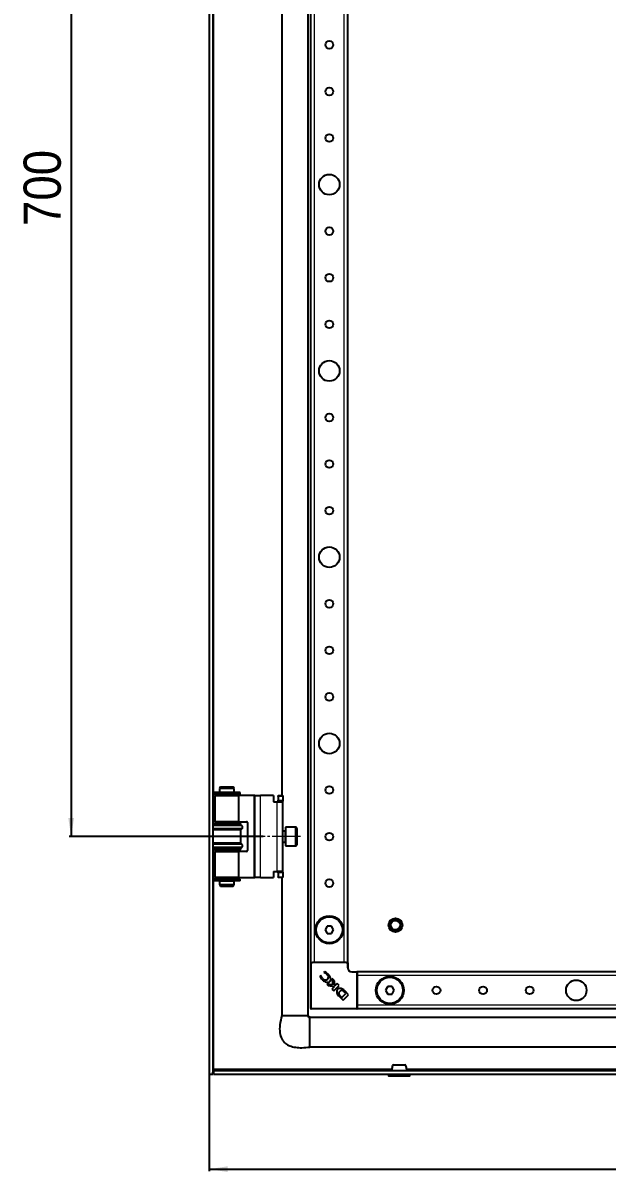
# Model space of a CAD drawing. Header units: millimetres. Extents: x -834 to 1639, y -465 to 1013.
# Drawn here: x -834 to -520, y -278 to 339 of the extents above; entities that cross this region are included whole.
import ezdxf

# ---------------------------------------------------------------- set-up
doc = ezdxf.new("R2010")
doc.units = ezdxf.units.MM
doc.linetypes.add('SLD-Осевая', pattern=[19.05, 15.24, -1.27, 1.27, -1.27])
doc.linetypes.add('SLD-Сплошная', pattern=[0])
doc.layers.add('FORMAT', color=7, linetype='SLD-Сплошная')
doc.styles.add('SLDTEXTSTYLE0', font='GOTHICI.TTF', dxfattribs={"width": 0.913})
doc.styles.add('SLDTEXTSTYLE1', font='GOTHIC.TTF', dxfattribs={"width": 0.913})
doc.dimstyles.new('SLDDIMSTYLE0', dxfattribs={"dimtxt": 20, "dimasz": 10, "dimexe": 0, "dimexo": 0.0625, "dimgap": 5, "dimtad": 2, "dimdec": 1, "dimrnd": 1e-09, "dimzin": 12, "dimdsep": 46, "dimtxsty": 'SLDTEXTSTYLE0', "dimsah": 1, "dimcen": 0.09, "dimadec": 0, "dimazin": 3, "dimtfac": 1, "dimtofl": 0, "dimtmove": 0, "dimatfit": 3, "dimfxl": 0, "dimfrac": 2, "dimtolj": 1, "dimtzin": 12, "dimarcsym": 0})

# ---------------------------------------------------------------- blocks, each defined once
blk = doc.blocks.new('_D_6')
at = {"layer": 'FORMAT'}
for p, q in [((-704.68, 602.35), (-808.73, 602.35)), ((-807.73, 602.35), (-807.73, -97.65)), ((-704.68, -97.65), (-808.73, -97.65))]:
    blk.add_line(p, q, dxfattribs=at)
for points in [[(-807.73, 602.35), (-809.27, 592.35), (-806.19, 592.35)], [(-807.73, -97.65), (-806.19, -87.65), (-809.27, -87.65)]]:
    blk.add_solid(points, dxfattribs=at)
at = {"layer": 'FORMAT', "insert": (-833.27, 230.19), "char_height": 20, "attachment_point": 1, "rotation": 90, "style": 'SLDTEXTSTYLE1'}
blk.add_mtext('700', dxfattribs=at)
blk = doc.blocks.new('_D_7')
at = {"layer": 'FORMAT'}
for p, q in [((-733.72, -225.16), (-733.72, -277.15)), ((-238.72, -225.16), (-238.72, -277.15)), ((-733.72, -276.15), (-238.72, -276.15))]:
    blk.add_line(p, q, dxfattribs=at)
for points in [[(-733.72, -276.15), (-723.72, -277.69), (-723.72, -274.61)], [(-238.72, -276.15), (-248.72, -274.61), (-248.72, -277.69)]]:
    blk.add_solid(points, dxfattribs=at)
at = {"layer": 'FORMAT', "insert": (-508.39, -250.6), "char_height": 20, "attachment_point": 1, "style": 'SLDTEXTSTYLE1'}
blk.add_mtext('495', dxfattribs=at)

msp = doc.modelspace()

# ---------------------------------------------------------------- linework, layer by layer
at = {"color": 7, "linetype": 'SLD-Сплошная', "lineweight": 25}
for p, q in [((-733.72, 729.85), (-733.72, -225.15)), ((-731.72, 729.85), (-731.72, -225.15)), ((-680.72, 698.35), (-680.72, -193.65)), ((-679.22, -165.15), (-679.22, 669.85)), ((-659.22, -165.15), (-659.22, 669.85)), ((-694.72, 580.35), (-694.72, -75.65)), ((-731.37, -73.95), (-731.37, -74.85)), ((-717.07, -73.95), (-731.37, -73.95)), ((-727.65, -70.9), (-728.22, -71.9)), ((-728.22, -71.9), (-728.22, -73.9)), ((-720.45, -71.9), (-728.22, -71.9)), ((-728.22, -73.9), (-720.45, -73.9)), ((-727.72, -73.9), (-727.72, -73.95)), ((-727.65, -70.9), (-720.99, -70.9)), ((-720.99, -70.9), (-720.8, -70.9)), ((-720.22, -71.9), (-720.8, -70.9)), ((-720.72, -73.95), (-720.72, -73.9)), ((-720.22, -71.9), (-720.45, -71.9)), ((-720.45, -73.9), (-720.22, -73.9)), ((-720.22, -73.9), (-720.22, -71.9)), ((-717.07, -74.85), (-717.07, -73.95)), ((-717.07, -74.85), (-731.37, -74.85)), ((-730.67, -75.65), (-730.67, -89.65)), ((-730.67, -75.65), (-717.77, -75.65)), ((-728.22, -74.9), (-728.22, -75.65)), ((-728.22, -74.9), (-720.45, -74.9)), ((-727.72, -74.85), (-727.72, -74.9)), ((-720.72, -74.9), (-720.72, -74.85)), ((-720.45, -74.9), (-720.22, -74.9)), ((-720.22, -75.65), (-720.22, -74.9)), ((-717.77, -89.65), (-717.77, -75.65)), ((-709.67, -75.65), (-717.77, -75.65)), ((-709.17, -75.65), (-709.67, -75.65)), ((-709.17, -75.65), (-706.17, -75.65)), ((-709.17, -119.65), (-709.17, -75.65)), ((-699.17, -75.65), (-706.17, -75.65)), ((-699.17, -75.65), (-699.17, -78.95)), ((-699.17, -78.95), (-697.17, -78.95)), ((-697.17, -78.95), (-694.17, -78.95)), ((-696.67, -75.65), (-694.17, -75.65)), ((-696.67, -76.15), (-696.67, -75.65)), ((-696.67, -76.15), (-696.67, -78.15)), ((-696.67, -78.65), (-696.67, -78.15)), ((-694.17, -78.65), (-696.67, -78.65)), ((-696.67, -78.65), (-696.67, -78.95)), ((-694.17, -75.65), (-694.17, -76.15)), ((-694.17, -76.15), (-694.17, -78.15)), ((-694.17, -78.15), (-694.17, -78.65)), ((-694.17, -78.95), (-694.17, -78.65)), ((-694.17, -116.35), (-694.17, -78.95)), ((-731.72, -90.65), (-716.72, -90.65)), ((-716.72, -91.25), (-731.72, -91.25)), ((-717.77, -89.65), (-730.67, -89.65)), ((-728.22, -89.65), (-728.22, -90.65)), ((-720.22, -90.65), (-720.22, -89.65)), ((-717.77, -89.65), (-713.67, -89.65)), ((-716.72, -91.25), (-716.72, -90.65)), ((-716.02, -91.93), (-716.72, -91.25)), ((-713.17, -90.15), (-713.17, -105.15)), ((-716.72, -94.05), (-731.72, -94.05)), ((-716.72, -94.05), (-716.02, -93.36)), ((-716.72, -101.25), (-716.72, -94.05)), ((-692.92, -94.65), (-694.17, -94.65)), ((-687.27, -92.65), (-692.67, -92.65)), ((-692.67, -92.65), (-692.67, -102.65)), ((-686.67, -93.25), (-686.67, -102.05)), ((-716.72, -101.25), (-731.72, -101.25)), ((-716.72, -104.05), (-731.72, -104.05)), ((-731.72, -104.65), (-716.72, -104.65)), ((-728.22, -104.65), (-728.22, -105.65)), ((-720.22, -105.65), (-720.22, -104.65)), ((-716.02, -101.93), (-716.72, -101.25)), ((-716.72, -104.05), (-716.02, -103.36)), ((-716.72, -104.65), (-716.72, -104.05)), ((-694.17, -100.65), (-692.92, -100.65)), ((-692.67, -102.65), (-687.27, -102.65)), ((-730.67, -105.65), (-730.67, -119.65)), ((-730.67, -105.65), (-717.77, -105.65)), ((-717.77, -119.65), (-717.77, -105.65)), ((-713.67, -105.65), (-717.77, -105.65)), ((-699.17, -116.35), (-697.17, -116.35)), ((-699.17, -116.35), (-699.17, -119.65)), ((-694.17, -116.35), (-697.17, -116.35)), ((-696.67, -116.35), (-696.67, -116.65)), ((-696.67, -116.65), (-694.17, -116.65)), ((-696.67, -117.15), (-696.67, -116.65)), ((-696.67, -117.15), (-696.67, -119.15)), ((-694.17, -116.65), (-694.17, -116.35)), ((-694.17, -116.65), (-694.17, -117.15)), ((-694.17, -117.15), (-694.17, -119.15)), ((-731.37, -120.45), (-731.37, -121.35)), ((-717.07, -120.45), (-731.37, -120.45)), ((-717.07, -121.35), (-731.37, -121.35)), ((-717.77, -119.65), (-730.67, -119.65)), ((-728.22, -119.65), (-728.22, -120.4)), ((-728.22, -120.4), (-720.45, -120.4)), ((-728.22, -121.4), (-728.22, -123.4)), ((-728.22, -121.4), (-720.45, -121.4)), ((-727.72, -120.4), (-727.72, -120.45)), ((-727.72, -121.35), (-727.72, -121.4)), ((-720.72, -120.45), (-720.72, -120.4)), ((-720.72, -121.4), (-720.72, -121.35)), ((-720.45, -120.4), (-720.22, -120.4)), ((-720.45, -121.4), (-720.22, -121.4)), ((-720.22, -120.4), (-720.22, -119.65)), ((-720.22, -123.4), (-720.22, -121.4)), ((-717.77, -119.65), (-709.67, -119.65)), ((-717.07, -121.35), (-717.07, -120.45)), ((-709.67, -119.65), (-709.17, -119.65)), ((-706.17, -119.65), (-709.17, -119.65)), ((-706.17, -119.65), (-699.17, -119.65)), ((-696.67, -119.65), (-696.67, -119.15)), ((-694.17, -119.65), (-696.67, -119.65)), ((-694.72, -119.65), (-694.72, -193.65)), ((-694.17, -119.15), (-694.17, -119.65)), ((-728.22, -123.4), (-727.65, -124.4)), ((-728.22, -123.4), (-720.22, -123.4)), ((-720.8, -124.4), (-727.65, -124.4)), ((-720.8, -124.4), (-720.22, -123.4)), ((-670.38, -145.65), (-671.53, -147.65)), ((-671.53, -147.65), (-670.38, -149.65)), ((-668.07, -145.65), (-670.38, -145.65)), ((-666.91, -147.65), (-668.07, -145.65)), ((-668.07, -149.65), (-666.91, -147.65)), ((-670.38, -149.65), (-668.07, -149.65)), ((-678.92, -165.15), (-679.22, -165.15)), ((-679.22, -189.85), (-679.22, -165.45)), ((-678.92, -165.15), (-678.28, -165.15)), ((-677.22, -165.15), (-678.28, -165.15)), ((-661.22, -165.15), (-677.22, -165.15)), ((-660.17, -165.15), (-661.22, -165.15)), ((-660.17, -165.15), (-659.52, -165.15)), ((-659.22, -165.15), (-659.52, -165.15)), ((-659.22, -165.45), (-659.22, -168.15)), ((-673.68, -172.21), (-674.37, -172.54)), ((-673.54, -172.35), (-673.68, -172.21)), ((-671.6, -170.15), (-672.11, -170.4)), ((-672.11, -170.4), (-672, -170.51)), ((-657.22, -170.15), (-654.52, -170.15)), ((-373.73, -170.15), (-654.22, -170.15)), ((-654.22, -170.15), (-654.22, -170.45)), ((-654.22, -170.45), (-654.22, -171.09)), ((-654.22, -171.09), (-654.22, -172.15)), ((-654.22, -172.15), (-654.22, -188.15)), ((-667.46, -177.25), (-670.55, -176.78)), ((-670.55, -176.78), (-669.76, -177.57)), ((-669.76, -177.57), (-666.49, -178.06)), ((-666.49, -178.06), (-667.88, -179.45)), ((-667.64, -173.77), (-667.46, -177.25)), ((-666.35, -175.06), (-667.64, -173.77)), ((-666.83, -180.5), (-663.87, -177.54)), ((-666.17, -177.72), (-666.35, -175.06)), ((-664.93, -176.48), (-666.17, -177.72)), ((-663.87, -177.54), (-664.93, -176.48)), ((-637.88, -178.15), (-639.03, -180.15)), ((-635.57, -178.15), (-637.88, -178.15)), ((-634.41, -180.15), (-635.57, -178.15)), ((-667.88, -179.45), (-666.83, -180.5)), ((-663.82, -183.51), (-661.83, -185.5)), ((-663.27, -183.26), (-662.53, -183.98)), ((-662.53, -183.98), (-660.35, -181.79)), ((-661.83, -185.5), (-658.87, -182.54)), ((-660.35, -181.79), (-661.03, -181.14)), ((-660.76, -180.65), (-660.78, -180.63)), ((-658.87, -182.54), (-660.76, -180.65)), ((-639.03, -180.15), (-637.88, -182.15)), ((-637.88, -182.15), (-635.57, -182.15)), ((-635.57, -182.15), (-634.41, -180.15)), ((-654.52, -190.15), (-678.92, -190.15)), ((-654.22, -188.15), (-654.22, -189.2)), ((-654.22, -189.2), (-654.22, -189.85)), ((-654.22, -189.85), (-654.22, -190.15)), ((-373.73, -190.15), (-654.22, -190.15)), ((-679.72, -194.65), (-373.13, -194.65)), ((-246.72, -210.65), (-679.72, -210.65)), ((-733.72, -225.15), (-731.72, -225.15)), ((-731.42, -223.15), (-731.42, -225.15)), ((-731.42, -223.15), (-241.02, -223.15)), ((-731.42, -225.15), (-241.02, -225.15)), ((-731.32, -223.15), (-731.12, -222.55)), ((-637.47, -225.15), (-637.47, -225.9)), ((-634.73, -226.15), (-637.22, -226.15)), ((-626.22, -226.15), (-634.73, -226.15)), ((-625.97, -225.9), (-625.97, -225.15))]:
    msp.add_line(p, q, dxfattribs=at)
at = {"color": 7, "linetype": 'SLD-Сплошная', "lineweight": 18}
for p, q in [((-677.22, -165.15), (-677.22, 669.85)), ((-661.22, -165.15), (-661.22, 669.85)), ((-731.12, -73.95), (-731.12, 578.65)), ((-731.12, -90.65), (-731.12, -74.85)), ((-709.67, -75.65), (-709.67, -119.65)), ((-706.17, -119.65), (-706.17, -75.65)), ((-697.17, -116.35), (-697.17, -78.95)), ((-694.17, -76.15), (-696.67, -76.15)), ((-696.67, -78.15), (-694.17, -78.15)), ((-716.02, -91.93), (-731.72, -91.93)), ((-716.02, -93.36), (-731.72, -93.36)), ((-692.92, -97.65), (-692.92, -94.65)), ((-692.92, -100.65), (-692.92, -97.65)), ((-687.27, -102.65), (-687.27, -92.65)), ((-716.02, -101.93), (-731.72, -101.93)), ((-716.02, -103.36), (-731.72, -103.36)), ((-731.12, -120.45), (-731.12, -104.65)), ((-694.17, -117.15), (-696.67, -117.15)), ((-731.12, -222.55), (-731.12, -121.35)), ((-696.67, -119.15), (-694.17, -119.15)), ((-679.22, -165.45), (-678.92, -165.45)), ((-678.92, -165.15), (-678.92, -165.45)), ((-678.92, -165.45), (-678.92, -189.85)), ((-659.52, -165.45), (-678.92, -165.45)), ((-659.52, -165.15), (-659.52, -165.45)), ((-659.52, -168.15), (-659.52, -165.45)), ((-659.52, -165.45), (-659.22, -165.45)), ((-659.22, -168.15), (-659.52, -168.15)), ((-657.22, -170.15), (-657.22, -170.45)), ((-654.52, -170.45), (-657.22, -170.45)), ((-654.52, -170.15), (-654.52, -170.45)), ((-654.52, -189.85), (-654.52, -170.45)), ((-654.52, -170.45), (-654.22, -170.45)), ((-373.73, -172.15), (-654.22, -172.15)), ((-678.92, -189.85), (-679.22, -189.85)), ((-678.92, -189.85), (-654.52, -189.85)), ((-678.92, -189.85), (-678.92, -190.15)), ((-654.52, -189.85), (-654.52, -190.15)), ((-654.52, -189.85), (-654.22, -189.85)), ((-373.73, -188.15), (-654.22, -188.15)), ((-635.69, -222.55), (-731.12, -222.55)), ((-637.47, -225.9), (-634.87, -225.9)), ((-634.87, -225.9), (-625.97, -225.9)), ((-344.69, -222.55), (-627.75, -222.55))]:
    msp.add_line(p, q, dxfattribs=at)
at = {"color": 7, "linetype": 'SLD-Сплошная', "lineweight": 25}
for centre, radius in [((-669.22, 327.35), 2.1), ((-669.22, 302.35), 2.1), ((-669.22, 277.35), 2.1), ((-669.22, 252.35), 5.5), ((-669.22, 227.35), 2.1), ((-669.22, 202.35), 2.1), ((-669.22, 177.35), 2.1), ((-669.22, 152.35), 5.5), ((-669.22, 127.35), 2.1), ((-669.22, 102.35), 2.1), ((-669.22, 77.35), 2.1), ((-669.22, 52.35), 5.5), ((-669.22, 27.35), 2.1), ((-669.22, 2.35), 2.1), ((-669.22, -22.65), 2.1), ((-669.22, -47.65), 5.5), ((-669.22, -72.65), 2.1), ((-669.22, -97.65), 2.1), ((-669.22, -122.65), 2.1), ((-669.22, -147.65), 7.5), ((-669.22, -147.65), 7), ((-633.72, -145.15), 3.75), ((-633.72, -145.15), 3), ((-633.72, -145.15), 2.5), ((-636.72, -180.15), 7.5), ((-636.72, -180.15), 7), ((-611.72, -180.15), 2.1), ((-586.72, -180.15), 2.1), ((-561.72, -180.15), 2.1), ((-536.72, -180.15), 5.5)]:
    msp.add_circle(centre, radius, dxfattribs=at)
for centre, radius, start, end in [((-716.72, -92.65), 1, 314.427, 45.573), ((-713.67, -90.15), 0.5, 0, 90), ((-692.92, -94.4), 0.25, 270, 0), ((-687.27, -93.25), 0.6, 0, 90), ((-716.72, -102.65), 1, 314.427, 45.573), ((-692.92, -100.9), 0.25, 0, 90), ((-687.27, -102.05), 0.6, 270, 0), ((-713.67, -105.15), 0.5, 270, 0), ((-678.92, -165.45), 0.3, 90, 180), ((-659.52, -165.45), 0.3, 0, 90), ((-671.63, -173.07), 1.94, 323.30966, 52.34638), ((-657.22, -168.15), 2, 180, 270), ((-654.52, -170.45), 0.3, 0, 90), ((-671.23, -172.64), 1.97, 218.45405, 305.887), ((-660.61, -179.85), 4.87, 200.34448, 228.77765), ((-658.8, -179.07), 6.12, 216.98881, 223.07444), ((-678.92, -189.85), 0.3, 180, 270), ((-654.52, -189.85), 0.3, 270, 0), ((-634.83, -220.65), 0.5, 89.96367, 164.83397), ((-628.61, -220.65), 0.5, 15.24646, 90.04596), ((-637.22, -225.9), 0.25, 180, 270), ((-626.22, -225.9), 0.25, 270, 0)]:
    msp.add_arc(centre, radius, start, end, dxfattribs=at)
at = {"color": 7, "linetype": 'SLD-Сплошная', "lineweight": 18}
msp.add_arc((-657.22, -168.15), 2.3, 180, 270, dxfattribs=at)
at = {"color": 7, "linetype": 'SLD-Сплошная', "lineweight": 25}
for points, knots in [([(-674.37, -172.54), (-674.18, -172.88), (-673.84, -173.51), (-673.36, -174.03), (-673.13, -174.28)], [0, 0, 0, 0, 0.5368, 1, 1, 1, 1]), ([(-672.77, -173.86), (-672.99, -173.6), (-673.36, -173.15), (-673.49, -172.59), (-673.54, -172.35)], [0, 0, 0, 0, 0.5796082, 1, 1, 1, 1]), ([(-672, -170.51), (-671.68, -170.65), (-671.11, -170.91), (-670.65, -171.34), (-670.44, -171.54)], [0, 0, 0, 0, 0.547643, 1, 1, 1, 1]), ([(-670.08, -171.25), (-670.35, -171.01), (-670.81, -170.58), (-671.36, -170.28), (-671.6, -170.15)], [0, 0, 0, 0, 0.5776526, 1, 1, 1, 1]), ([(-668.96, -175.48), (-668.83, -175.32), (-668.54, -174.98), (-668.38, -174.29), (-668.51, -173.41), (-669.07, -172.34), (-669.71, -171.65), (-670.08, -171.25)], [0, 0, 0, 0, 0.130532, 0.266031, 0.423997, 0.666819, 1, 1, 1, 1]), ([(-673.13, -174.28), (-672.76, -174.61), (-672.06, -175.22), (-670.89, -175.77), (-669.95, -175.91), (-669.31, -175.76), (-669.08, -175.57), (-668.96, -175.48)], [0, 0, 0, 0, 0.315674, 0.58952, 0.813199, 0.909026, 1, 1, 1, 1]), ([(-662.11, -179.5), (-662.31, -179.39), (-662.7, -179.18), (-663.33, -179.06), (-663.93, -179.1), (-664.46, -179.3), (-664.9, -179.66), (-665.19, -180.18), (-665.3, -180.83), (-665.22, -181.29), (-665.18, -181.54)], [0, 0, 0, 0, 0.138091, 0.265455, 0.384013, 0.496103, 0.605759, 0.71979, 0.847662, 1, 1, 1, 1]), ([(-663.61, -180.77), (-663.7, -180.87), (-663.86, -181.04), (-664.04, -181.32), (-664.14, -181.59), (-664.14, -181.92), (-663.98, -182.32), (-663.8, -182.6), (-663.69, -182.76)], [0, 0, 0, 0, 0.176808, 0.319231, 0.43938, 0.552395, 0.749205, 1, 1, 1, 1]), ([(-661.03, -181.14), (-661.23, -180.95), (-661.6, -180.6), (-662.13, -180.27), (-662.58, -180.21), (-662.93, -180.28), (-663.28, -180.47), (-663.49, -180.66), (-663.61, -180.77)], [0, 0, 0, 0, 0.274676, 0.503042, 0.607381, 0.716579, 0.843412, 1, 1, 1, 1]), ([(-661.26, -180.17), (-661.41, -180.04), (-661.68, -179.8), (-661.98, -179.59), (-662.11, -179.5)], [0, 0, 0, 0, 0.55183, 1, 1, 1, 1]), ([(-660.78, -180.63), (-660.86, -180.56), (-661.01, -180.4), (-661.18, -180.25), (-661.26, -180.17)], [0, 0, 0, 0, 0.486421, 1, 1, 1, 1]), ([(-694.72, -193.65), (-695.13, -195.33), (-695.86, -198.37), (-695.96, -202.68), (-694.99, -206.23), (-692.93, -208.68), (-690.3, -210.11), (-687.28, -210.84), (-683.67, -211.05), (-681.11, -210.79), (-679.72, -210.65)], [0, 0, 0, 0, 0.176067, 0.318225, 0.435596, 0.543482, 0.633889, 0.737152, 0.858183, 1, 1, 1, 1]), ([(-681.7, -193.65), (-681.41, -193.65), (-680.95, -193.65), (-680.87, -193.65), (-680.84, -193.65)], [0, 0, 0, 0, 0.649139, 1, 1, 1, 1]), ([(-679.72, -194.81), (-679.82, -194.8), (-679.96, -194.78), (-680.12, -194.71), (-680.2, -194.65), (-680.26, -194.58), (-680.3, -194.51), (-680.33, -194.44), (-680.39, -194.27), (-680.56, -194.19), (-680.71, -193.96), (-680.74, -193.76), (-680.76, -193.65)], [0, 0, 0, 0, 0.146823, 0.202041, 0.247643, 0.28691, 0.323569, 0.360785, 0.40083, 0.628513, 0.79432, 1, 1, 1, 1]), ([(-679.72, -194.65), (-679.95, -194.5), (-680.35, -194.23), (-680.61, -193.83), (-680.72, -193.65)], [0, 0, 0, 0, 0.556114, 1, 1, 1, 1]), ([(-679.72, -210.65), (-679.72, -210.62), (-679.72, -210.55), (-679.72, -209.91), (-679.72, -208.45), (-679.72, -206.26), (-679.72, -204.25), (-679.72, -202.65), (-679.72, -201.04), (-679.72, -199.03), (-679.72, -196.86), (-679.72, -195.35), (-679.72, -194.95), (-679.72, -194.81)], [0, 0, 0, 0, 0.069165, 0.1363, 0.267291, 0.398282, 0.465417, 0.534583, 0.603748, 0.670883, 0.801874, 0.932865, 1, 1, 1, 1]), ([(-635.31, -220.5), (-635.5, -221.24), (-635.72, -222.1), (-635.74, -223.02), (-635.74, -223.15)], [0, 0, 0, 0, 0.85815, 1, 1, 1, 1]), ([(-634.8, -220.15), (-634.81, -220.15), (-634.85, -220.15), (-634.57, -220.15), (-634.05, -220.15), (-633.33, -220.15), (-632.48, -220.15), (-631.42, -220.15), (-630.39, -220.15), (-629.51, -220.15), (-628.9, -220.15), (-628.6, -220.15), (-628.64, -220.15), (-628.65, -220.15)], [0, 0, 0, 0, 0.03384, 0.141254, 0.248698, 0.315774, 0.423314, 0.530846, 0.63821, 0.745706, 0.853372, 0.960917, 1, 1, 1, 1]), ([(-627.7, -223.15), (-627.7, -223.02), (-627.72, -222.1), (-627.94, -221.24), (-628.13, -220.5)], [0, 0, 0, 0, 0.14185, 1, 1, 1, 1]), ([(-731.72, -225.15), (-731.7, -224.71), (-731.66, -224.15), (-731.47, -223.59), (-731.42, -223.47)], [0, 0, 0, 0, 0.7734591, 1, 1, 1, 1])]:
    msp.add_open_spline(points, degree=3, knots=knots, dxfattribs=at)
for points in [[(-694.72, -193.65), (-694.68, -193.65), (-694.59, -193.65), (-694.03, -193.65), (-693.74, -193.65)], [(-693.74, -193.65), (-693.41, -193.65), (-692.75, -193.65), (-691.78, -193.65), (-691.29, -193.65)], [(-691.29, -193.65), (-690.73, -193.65), (-689.61, -193.65), (-688.35, -193.65), (-687.72, -193.65)], [(-687.72, -193.65), (-687.09, -193.65), (-685.84, -193.65), (-684.72, -193.65), (-684.15, -193.65)], [(-684.15, -193.65), (-683.67, -193.65), (-682.7, -193.65), (-682.03, -193.65), (-681.7, -193.65)], [(-731.12, -222.55), (-731.15, -222.63), (-731.2, -222.78), (-731.27, -222.98), (-731.35, -223.12), (-731.4, -223.14), (-731.42, -223.15)]]:
    msp.add_open_spline(points, degree=3, dxfattribs=at)
at = {"color": 7, "linetype": 'SLD-Сплошная', "lineweight": 18}
msp.add_open_spline([(-628.17, -220.52), (-628.16, -220.52), (-628.12, -220.52), (-628.46, -220.52), (-629.16, -220.52), (-630.18, -220.52), (-631.37, -220.52), (-632.6, -220.52), (-633.59, -220.52), (-634.41, -220.52), (-635.01, -220.52), (-635.34, -220.52), (-635.29, -220.52), (-635.27, -220.52)], degree=3, knots=[0, 0, 0, 0, 0.038891, 0.14638, 0.253973, 0.361383, 0.468681, 0.576165, 0.683665, 0.750707, 0.858068, 0.965424, 1, 1, 1, 1], dxfattribs=at)
at = {"layer": 'FORMAT', "linetype": 'SLD-Осевая', "lineweight": 18}
msp.add_line((-684.67, -97.65), (-704.67, -97.65), dxfattribs=at)

# ---------------------------------------------------------------- dimensions: what is measured, and where the dimension line sits
at = {"layer": 'FORMAT'}
dim = msp.add_linear_dim(base=(-807.73, -97.65), p1=(-704.67, 602.35), p2=(-704.67, -97.65), angle=90, dimstyle='SLDDIMSTYLE0', dxfattribs=at)
dim.commit()
dim.dimension.update_dxf_attribs({"geometry": '_D_6', "text_midpoint": (-807.73, 252.35), "dimtype": 160})
dim = msp.add_linear_dim(base=(-238.72, -276.15), p1=(-733.72, -225.15), p2=(-238.72, -225.15), dimstyle='SLDDIMSTYLE0', dxfattribs=at)
dim.commit()
dim.dimension.update_dxf_attribs({"geometry": '_D_7', "text_midpoint": (-486.22, -276.15), "dimtype": 160})

doc.saveas('drawing.dxf')
